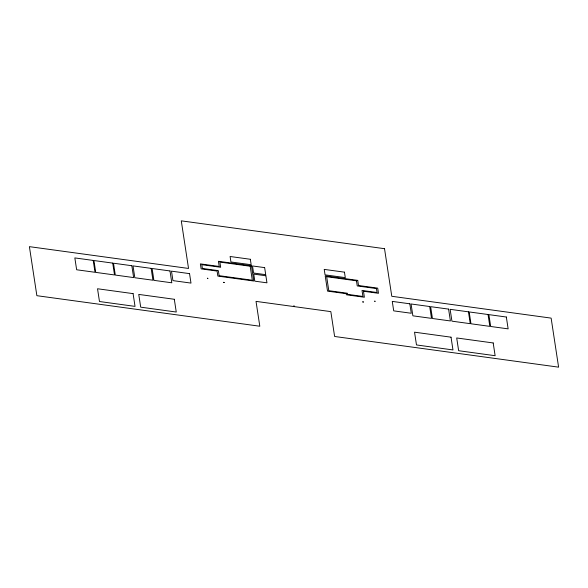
<?xml version="1.0" encoding="UTF-8"?>
<svg xmlns="http://www.w3.org/2000/svg" width="588" height="588" viewBox="0 0 588 588"><rect width="100%" height="100%" fill="white"/><g stroke="black" fill="none" stroke-linecap="round" stroke-linejoin="round"><path stroke-width="0.88" d="M384.523 248.687L181.28 220.845L188.535 268.451L29.4 246.651L36.868 295.69L259.808 326.23L256.023 301.379L330.831 311.625L334.616 336.476L558.6 367.155L551.132 318.115L391.777 296.286L384.523 248.687M250.334 259.271L230.099 256.5L230.93 261.969L251.172 264.74L250.334 259.271M344.458 272.163L324.223 269.392L325.054 274.861L345.288 277.632L344.458 272.163M251.451 265.813L218.427 261.293L219.221 266.467L200.368 263.887L201.133 268.878L217.082 271.061L217.847 276.103L253.766 281.02L251.451 265.813M264.644 267.621L252.502 265.96L253.575 273.016L265.717 274.677L264.644 267.621M357.724 280.38L325.215 275.926L327.531 291.126L346.207 293.684L346.376 294.779L364.376 297.249L363.465 291.244L378.488 293.302L377.702 288.135L358.504 285.503L357.724 280.38M250.187 266.239L219.883 262.086L220.669 267.268L201.824 264.688L202.397 268.451L218.346 270.634L219.118 275.676L252.311 280.219L250.187 266.239M356.46 280.807L326.671 276.728L328.795 290.7L347.479 293.258L347.64 294.353L362.928 296.448L362.01 290.45L377.04 292.508L376.438 288.561L357.239 285.93L356.46 280.807M265.886 275.772L253.744 274.104L254.817 281.167L266.959 282.828L265.886 275.772M93.213 260.433L74.838 257.919L76.646 269.767L95.021 272.281L93.213 260.433M112.72 263.108L93.94 260.535L95.741 272.384L114.528 274.956L112.72 263.108M131.83 265.725L113.491 263.211L115.299 275.059L133.638 277.573L131.83 265.725M151.145 268.371L133.013 265.886L134.814 277.734L152.946 280.219L151.145 268.371M169.998 270.95L152.108 268.503L153.909 280.351L171.806 282.799L169.998 270.95M189.549 273.633L171.49 271.156L172.931 280.616L190.99 283.093L189.549 273.633M409.836 303.805L392.262 301.401L393.71 310.861L411.277 313.264L409.836 303.805M429.696 306.524L411.063 303.974L412.872 315.822L431.504 318.373L429.696 306.524M448.593 309.112L430.636 306.657L432.437 318.498L450.401 320.96L448.593 309.112M468.452 311.831L450.129 309.325L451.929 321.166L470.26 323.679L468.452 311.831M488.04 314.514L469.173 311.934L470.973 323.775L489.841 326.362L488.04 314.514M506.334 317.02L488.878 314.631L490.679 326.48L508.142 328.868L506.334 317.02M207.865 278.337L207.439 278.278L207.865 278.337M375.093 301.247L374.674 301.188L375.093 301.247M224.226 282.446L223.521 282.35L224.226 282.446M363.428 301.997L362.722 301.901L363.428 301.997M294.198 306.113L293.779 306.061L294.198 306.113M133.086 293.632L97.527 288.759L99.475 301.519L135.034 306.392L133.086 293.632M174.313 299.277L138.753 294.412L140.701 307.164L176.26 312.037L174.313 299.277M451.033 337.181L414.533 332.183L416.48 344.943L452.973 349.941L451.033 337.181M493.192 342.958L456.7 337.96L458.64 350.713L495.133 355.711L493.192 342.958"/></g></svg>
